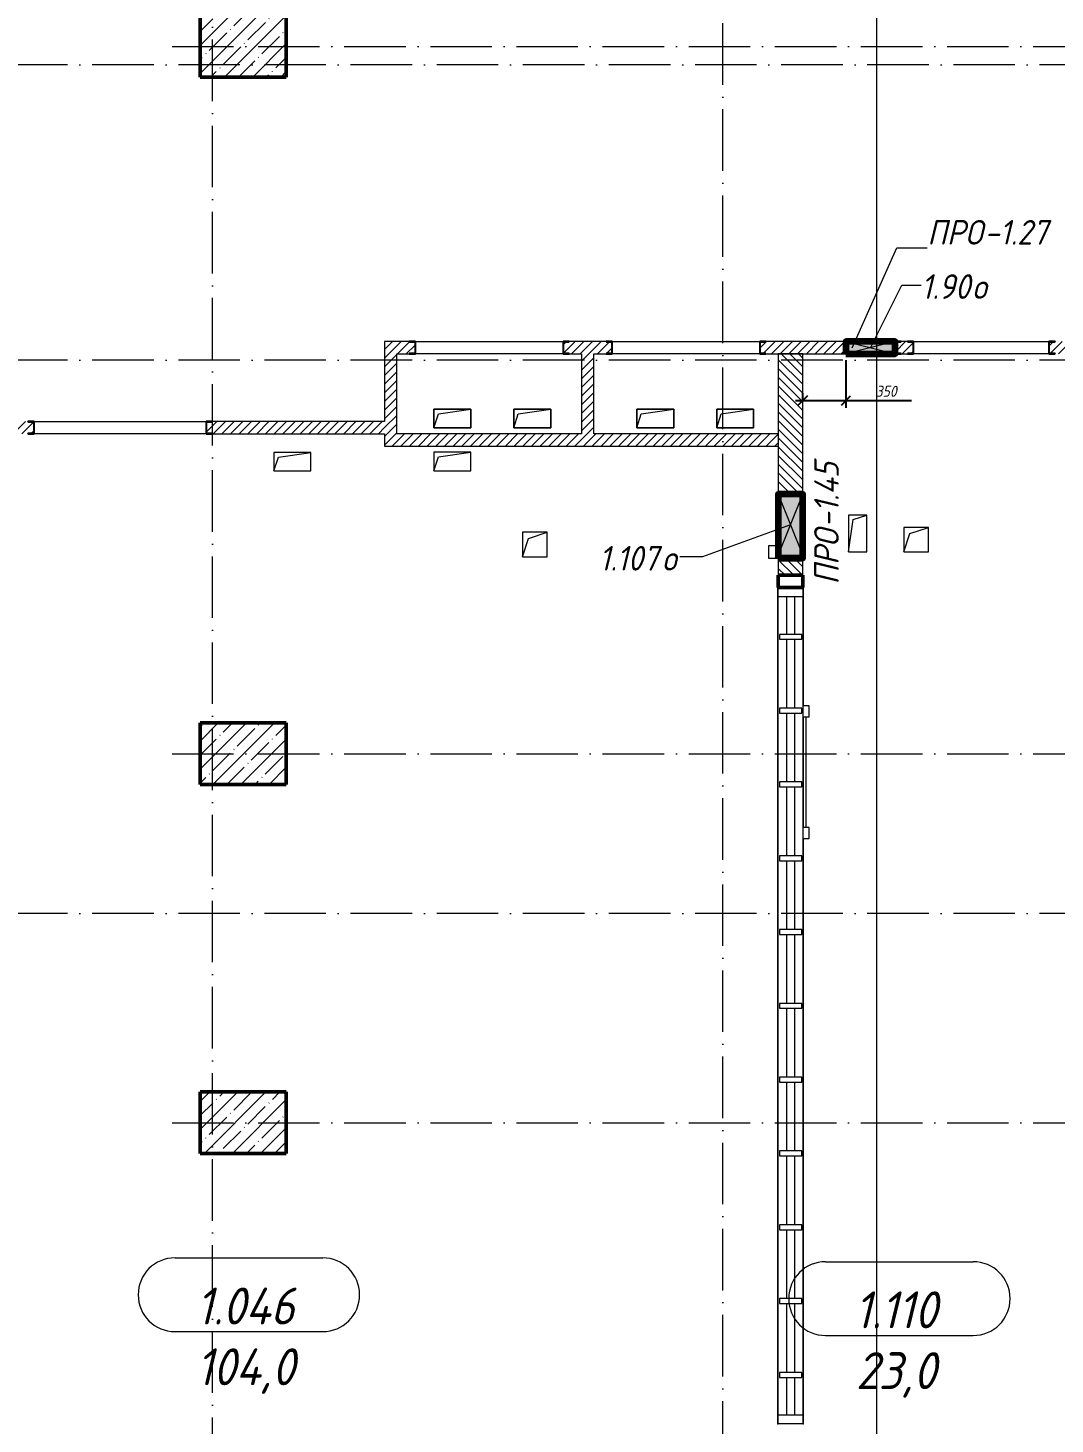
# Model space of a CAD drawing. Header units: millimetres. Extents: x -356862 to 418287, y 0 to 839748.
# Drawn here: x -84665 to -76315, y 517947 to 529297 of the extents above; entities that cross this region are included whole.
import ezdxf

# ---------------------------------------------------------------- set-up
doc = ezdxf.new("R2010")
doc.units = ezdxf.units.MM
doc.linetypes.add('50_200_ШТРИХ_1Т_ш5_п1_п1_', pattern=[700, 500, -100, 0, -100])
for name, color, linetype, lineweight in [('9.7) Заделка 956 шт', 6, 'Continuous', 158), ('A-____-____-DIMS', 7, 'Continuous', 9), ('A-DETL-GENF-OTLN', 7, 'Continuous', 9), ('A-DOOR-____-MCUT', 7, 'Continuous', 13), ('A-DOOR-____-OTLN', 7, 'Continuous', 9), ('A-FLOR-____-OTLN', 7, 'Continuous', 9), ('A-GENM-____-IDEN', 7, 'Continuous', 9), ('A-GENM-____-MCUT', 7, 'Continuous', 25), ('A-GENM-____-OTLN', 7, 'Continuous', 9), ('A-GENM-____-OTLN-1', 7, 'Continuous', 25), ('A-GLAZ-____-IDEN', 7, 'Continuous', 9), ('A-GLAZ-____-OTLN', 7, 'Continuous', 9), ('A-WALL-____-MCUT', 7, 'Continuous', 13), ('A-WALL-____-PATT-1', 7, 'Continuous', 9), ('A-WALL-FNSH-MCUT-1', 7, 'Continuous', 9), ('E-ELEC-EQPM-OTLN', 7, 'Continuous', 9), ('I-WALL-____-OTLN', 7, 'Continuous', 9), ('S-BEAM-____-OTLN', 7, 'Continuous', 9), ('S-COLS-____-MCUT', 7, 'Continuous', 50), ('S-COLS-____-OTLN', 7, 'Continuous', 9), ('S-GRID-____-OTLN-1', 7, '50_200_ШТРИХ_1Т_ш5_п1_п1_', 9)]:
    doc.layers.add(name, color=color, linetype=linetype, lineweight=lineweight)
doc.layers.add('A-AREA-IDEN-1', color=7, linetype='Continuous', lineweight=9, true_color=0x000000)
doc.layers.add('G-____-____-SYMB-1', color=9, linetype='Continuous', lineweight=9, true_color=0x808080)
doc.styles.add('ISOCPEUR_I', font='isocpeui.ttf', dxfattribs={"width": 0.9, "height": 2.5})
doc.styles.add('ISOCPEUR_I_11', font='isocpeui.ttf', dxfattribs={"width": 0.9, "height": 200})
doc.styles.add('ISOCPEUR_I_7', font='isocpeui.ttf', dxfattribs={"width": 0.9, "height": 90})
doc.dimstyles.new('ISO-1_8_0_9К_СРЕДНИЙ_Кладочные_1', dxfattribs={"dimscale": 304.8, "dimtxt": 89.638306, "dimasz": 0.246063, "dimexe": 0.19685, "dimexo": 0, "dimgap": 0, "dimtad": 1, "dimdec": 3, "dimrnd": 0.001, "dimdsep": 46, "dimtxsty": 'ISOCPEUR_I_7', "dimblk1": 'OBLIQUE', "dimblk2": 'OBLIQUE', "dimsah": 1, "dimcen": 0.09, "dimdle": 0.19685, "dimazin": 0, "dimtfac": 1, "dimtdec": 4, "dimtix": 1, "dimtmove": 0, "dimatfit": 3, "dimfxl": 1, "dimtvp": 1, "dimtolj": 1, "dimtzin": 0, "dimarcsym": 2})
pattern_1 = [(45, (-176515.067, 459015.94), (-35.35534, 35.35534), [])]

# ---------------------------------------------------------------- blocks, each defined once
blk = doc.blocks.new('BSC_Колонна _Прямоугольная - 500х700-V118-АР1_План отверстий 1 этажа в осях 1-64_Ю-ЯЯ')
at = {"layer": 'S-COLS-____-OTLN'}
h = blk.add_hatch(dxfattribs=at)
h.set_pattern_fill('FP_129', color=256, style=0, pattern_type=2)
h.set_pattern_definition([(315, (-64381.04, 93600), (114.04925, 114.04925), []), (315, (-64381.04, 93485.95), (114.04925, 114.04925), [201.613, -40.323, 3.353, -36.97])])
h.paths.add_polyline_path([(-250, 350), (-250, -350), (250, -350), (250, 350)], flags=0)
at = {"layer": 'S-COLS-____-MCUT'}
for p, q in [((250, 350), (-250, 350)), ((-250, 350), (-250, -350)), ((250, -350), (250, 350)), ((-250, -350), (250, -350))]:
    blk.add_line(p, q, dxfattribs=at)
blk = doc.blocks.new('BSC_Колонна _Прямоугольная - 500х700-V119-АР1_План отверстий 1 этажа в осях 1-64_Ю-ЯЯ')
at = {"layer": 'S-COLS-____-OTLN'}
h = blk.add_hatch(dxfattribs=at)
h.set_pattern_fill('FP_130', color=256, style=0, pattern_type=2)
h.set_pattern_definition([(315, (-70131.04, 93600), (114.04925, 114.04925), []), (315, (-70131.04, 93485.95), (114.04925, 114.04925), [201.613, -40.323, 3.353, -36.97])])
h.paths.add_polyline_path([(-250, -350), (250, -350), (250, 350), (-250, 350)], flags=0)
at = {"layer": 'S-COLS-____-MCUT'}
for p, q in [((250, 350), (-250, 350)), ((-250, 350), (-250, -350)), ((250, -350), (250, 350)), ((-250, -350), (250, -350))]:
    blk.add_line(p, q, dxfattribs=at)
blk = doc.blocks.new('BSC_Колонна _Прямоугольная - 500х700-V130-АР1_План отверстий 1 этажа в осях 1-64_Ю-ЯЯ')
at = {"layer": 'S-COLS-____-OTLN'}
h = blk.add_hatch(dxfattribs=at)
h.set_pattern_fill('FP_141', color=256, style=0, pattern_type=2)
h.set_pattern_definition([(315, (-61381.04, 93600), (114.04925, 114.04925), []), (315, (-61381.04, 93485.95), (114.04925, 114.04925), [201.613, -40.323, 3.353, -36.97])])
h.paths.add_polyline_path([(-250, 350), (-250, -350), (250, -350), (250, 350)], flags=0)
at = {"layer": 'S-COLS-____-MCUT'}
for p, q in [((250, 350), (-250, 350)), ((-250, 350), (-250, -350)), ((250, -350), (250, 350)), ((-250, -350), (250, -350))]:
    blk.add_line(p, q, dxfattribs=at)
blk = doc.blocks.new('154_Фахверк_СКБ_Швеллер - Тип_100_4010-27789772-АР1_План отверстий 1 этажа в осях 1-64_Ю-ЯЯ')
at = {"layer": 'A-GENM-____-MCUT'}
for p, q in [((175, 50), (125, 50)), ((125, 50), (125, -50)), ((128, 47), (175, 47)), ((128, -47), (128, 47)), ((175, 47), (175, 50)), ((125, -50), (175, -50)), ((175, -47), (128, -47)), ((175, -50), (175, -47))]:
    blk.add_line(p, q, dxfattribs=at)
blk = doc.blocks.new('DM_Штора_Противопожарная_Doormaster_EI-60 - ш_900 х в_2300 горячий цех-29093161-АР1_План отверстий 1 этажа в осях 1-64_Ю-ЯЯ')
at = {"layer": 'A-DOOR-____-MCUT'}
for p, q in [((-325, 150), (-415, 150)), ((-415, 150), (-415, 100)), ((-325, 100), (-325, 150)), ((-325, 125), (575, 125)), ((575, 150), (575, 100)), ((665, 150), (575, 150)), ((665, 100), (665, 150)), ((-415, 100), (-325, 100)), ((575, 100), (665, 100))]:
    blk.add_line(p, q, dxfattribs=at)
at = {"layer": 'E-ELEC-EQPM-OTLN'}
for p, q in [((-1715, -100), (-1715, -180)), ((-1615, -100), (-1635, -100)), ((-1615, -180), (-1615, -100)), ((-1715, -180), (-1615, -180))]:
    blk.add_line(p, q, dxfattribs=at)
blk = doc.blocks.new('ПР_Пластина - ПР_Пластина-27605713-АР1_План отверстий 1 этажа в осях 1-64_Ю-ЯЯ')
at = {"layer": 'S-BEAM-____-OTLN'}
for p, q in [((40, 180), (0, 180)), ((0, 180), (0, 0)), ((40, 0), (40, 180)), ((0, 0), (40, 0))]:
    blk.add_line(p, q, dxfattribs=at)
blk = doc.blocks.new('ПР_Уголок - ПР_Уголок-37035708-АР1_План отверстий 1 этажа в осях 1-64_Ю-ЯЯ')
at = {"layer": 'S-BEAM-____-OTLN'}
for p, q in [((0, 0), (0, -6)), ((0, 0), (6800, 0)), ((6800, -6), (6800, 0)), ((380, -75), (75, -75)), ((980, -75), (420, -75)), ((1580, -75), (1020, -75)), ((2180, -75), (1620, -75)), ((2780, -75), (2220, -75)), ((3380, -75), (2820, -75)), ((3980, -75), (3420, -75)), ((4580, -75), (4020, -75)), ((5180, -75), (4620, -75)), ((5780, -75), (5220, -75)), ((6380, -75), (5820, -75)), ((6725, -75), (6420, -75))]:
    blk.add_line(p, q, dxfattribs=at)
blk = doc.blocks.new('ПР_Уголок - ПР_Уголок-37035709-АР1_План отверстий 1 этажа в осях 1-64_Ю-ЯЯ')
at = {"layer": 'S-BEAM-____-OTLN'}
for p, q in [((0, 6), (0, 0)), ((75, 75), (380, 75)), ((420, 75), (980, 75)), ((1020, 75), (1580, 75)), ((1620, 75), (2180, 75)), ((2220, 75), (2780, 75)), ((2820, 75), (3380, 75)), ((3420, 75), (3980, 75)), ((4020, 75), (4580, 75)), ((4620, 75), (5180, 75)), ((5220, 75), (5780, 75)), ((5820, 75), (6380, 75)), ((6420, 75), (6725, 75)), ((6800, 0), (6800, 6)), ((960, 0), (0, 0)), ((1950, 0), (1050, 0)), ((6800, 0), (2040, 0))]:
    blk.add_line(p, q, dxfattribs=at)
blk = doc.blocks.new('ПР_Уголок - ПР_Уголок-37035710-АР1_План отверстий 1 этажа в осях 1-64_Ю-ЯЯ')
at = {"layer": 'S-BEAM-____-OTLN'}
for p, q in [((0, -6), (0, 0)), ((200, 0), (200, -6)), ((0, -75), (0, -6)), ((200, -6), (0, -6)), ((200, -75), (0, -75)), ((200, -6), (200, -75))]:
    blk.add_line(p, q, dxfattribs=at)
blk = doc.blocks.new('ПР_Уголок - ПР_Уголок-37035711-АР1_План отверстий 1 этажа в осях 1-64_Ю-ЯЯ')
at = {"layer": 'S-BEAM-____-OTLN'}
for p, q in [((0, 6), (0, 75)), ((0, 75), (200, 75)), ((0, 0), (0, 6)), ((0, 6), (200, 6)), ((200, 75), (200, 6)), ((200, 6), (200, 0))]:
    blk.add_line(p, q, dxfattribs=at)
blk = doc.blocks.new('AR_Отверстие прямоугольное _в плите_ - AR_Отверстие прямоугольное _в плите_-30229441-АР1_План отверстий 1 этажа в осях 1-64_Ю-ЯЯ')
at = {"layer": 'A-GENM-____-OTLN'}
for p, q in [((150, 75), (-150, 75)), ((-150, 75), (-150, -75)), ((-150, -75), (-113, 37)), ((-113, 37), (150, 75)), ((150, -75), (150, 75)), ((-150, -75), (150, -75))]:
    blk.add_line(p, q, dxfattribs=at)
blk = doc.blocks.new('AR_Отверстие прямоугольное _в плите_ - AR_Отверстие прямоугольное _в плите_-30459630-АР1_План отверстий 1 этажа в осях 1-64_Ю-ЯЯ')
at = {"layer": 'A-GENM-____-OTLN'}
for p, q in [((75, 150), (-75, 150)), ((-75, 150), (-75, -150)), ((-37, 113), (75, 150)), ((75, -150), (75, 150)), ((-75, -150), (-37, 113)), ((-75, -150), (75, -150))]:
    blk.add_line(p, q, dxfattribs=at)
blk = doc.blocks.new('AR_Отверстие прямоугольное _в плите_ - AR_Отверстие прямоугольное _в плите_-30459597-АР1_План отверстий 1 этажа в осях 1-64_Ю-ЯЯ')
at = {"layer": 'A-GENM-____-OTLN'}
for p, q in [((100, 100), (-100, 100)), ((-100, 100), (-100, -100)), ((-100, -100), (-50, 50)), ((-50, 50), (100, 100)), ((100, -100), (100, 100)), ((-100, -100), (100, -100))]:
    blk.add_line(p, q, dxfattribs=at)
blk = doc.blocks.new('AR_Отверстие прямоугольное _в плите_ - AR_Отверстие прямоугольное _в плите_-30459637-АР1_План отверстий 1 этажа в осях 1-64_Ю-ЯЯ')
at = {"layer": 'A-GENM-____-OTLN'}
for p, q in [((150, 75), (-150, 75)), ((-150, 75), (-150, -75)), ((-150, -75), (-113, 37)), ((-113, 37), (150, 75)), ((150, -75), (150, 75)), ((-150, -75), (150, -75))]:
    blk.add_line(p, q, dxfattribs=at)
blk = doc.blocks.new('BSC_Колонна _Прямоугольная1 - 200х100 _металл_-35572301-АР1_План отверстий 1 этажа в осях 1-64_Ю-ЯЯ')
at = {"layer": 'S-COLS-____-MCUT'}
for p, q in [((100, 50), (-100, 50)), ((-100, 50), (-100, -50)), ((100, -50), (100, 50)), ((-100, -50), (100, -50))]:
    blk.add_line(p, q, dxfattribs=at)
blk = doc.blocks.new('AR_Отверстие прямоугольное _в стене_ - AR_Отверстие прямоугольное _в стене__ОВ-36731709-АР1_План отверстий 1 этажа в осях 1-64_Ю-ЯЯ')
at = {"layer": 'A-GLAZ-____-OTLN'}
blk.add_hatch(color=256, dxfattribs=at).paths.add_polyline_path([(-250, -100), (250, -100), (250, 100), (-250, 100)], flags=0)
at = {"layer": 'A-DETL-GENF-OTLN'}
for p, q in [((-250, -100), (-250, 100)), ((-250, 100), (250, 100)), ((250, 100), (-250, -100)), ((-250, 100), (250, -100)), ((250, 100), (-250, 100)), ((-250, 100), (-250, -100)), ((250, 100), (250, -100)), ((250, -100), (250, 100)), ((250, -100), (-250, -100)), ((-250, -100), (250, -100))]:
    blk.add_line(p, q, dxfattribs=at)
blk = doc.blocks.new('AR_Отверстие прямоугольное _в стене_ - AR_Отверстие прямоугольное _в стене__ОВ-36730822-АР1_План отверстий 1 этажа в осях 1-64_Ю-ЯЯ')
at = {"layer": 'A-GLAZ-____-OTLN'}
blk.add_hatch(color=256, dxfattribs=at).paths.add_polyline_path([(200, -50), (200, 50), (-200, 50), (-200, -50)], flags=0)
at = {"layer": 'A-DETL-GENF-OTLN'}
for p, q in [((-200, -50), (-200, 50)), ((-200, 50), (200, 50)), ((200, 50), (-200, -50)), ((-200, 50), (200, -50)), ((200, 50), (-200, 50)), ((-200, 50), (-200, -50)), ((200, -50), (-200, -50)), ((-200, -50), (200, -50))]:
    blk.add_line(p, q, dxfattribs=at)
blk = doc.blocks.new('154_Фахверк_СКБ_Швеллер - Тип_100_4010_1-28088705-АР1_План отверстий 1 этажа в осях 1-64_Ю-ЯЯ')
at = {"layer": 'A-GENM-____-MCUT'}
for p, q in [((175, 50), (125, 50)), ((125, 50), (125, -50)), ((128, 47), (175, 47)), ((128, -47), (128, 47)), ((175, 47), (175, 50)), ((125, -50), (175, -50)), ((175, -47), (128, -47)), ((175, -50), (175, -47))]:
    blk.add_line(p, q, dxfattribs=at)
blk = doc.blocks.new('_Oblique')
at = {"color": 0, "linetype": 'ByBlock', "lineweight": -2}
blk.add_line((-0.5, -0.5), (0.5, 0.5), dxfattribs=at)
blk = doc.blocks.new('*D13648')
at = {"layer": 'A-____-____-DIMS', "color": 0, "lineweight": -2, "transparency": 16777216}
for p, q in [((-78015, 526597), (-78015, 526208)), ((-78365, 526259), (-78365, 526328)), ((-78425, 526268), (-78015, 526268)), ((-78015, 526268), (-77483, 526268))]:
    blk.add_line(p, q, dxfattribs=at)
at = {"layer": 'Defpoints', "color": 0, "transparency": 16777216}
for p in [(-78015, 526597), (-78365, 526259), (-78015, 526268)]:
    blk.add_point(p, dxfattribs=at)
at = {"layer": 'A-____-____-DIMS', "color": 0, "lineweight": -2, "transparency": 16777216, "xscale": 75, "yscale": 75, "zscale": 75, "rotation": 180}
blk.add_blockref('_Oblique', (-78365, 526268), dxfattribs=at)
at = {"layer": 'A-____-____-DIMS', "color": 0, "lineweight": -2, "transparency": 16777216, "xscale": 75, "yscale": 75, "zscale": 75}
blk.add_blockref('_Oblique', (-78015, 526268), dxfattribs=at)
at = {"layer": 'A-____-____-DIMS', "color": 0, "transparency": 16777216, "insert": (-77774, 526388), "char_height": 90, "width": 409.58, "attachment_point": 1, "line_spacing_factor": 1.149209, "style": 'ISOCPEUR_I_7'}
blk.add_mtext('\\A1;350', dxfattribs=at)
blk = doc.blocks.new('AAR_СКБ_Марка_помещения_1_5 ммп - Номер _ Площадь-27962135-АИ_План этажа_Стены_1')
at = {"layer": 'A-AREA-IDEN-1'}
for p, q in [((-2.987, 3), (3.013, 3)), ((-2.987, 0), (3.013, 0))]:
    blk.add_line(p, q, dxfattribs=at)
for centre, start, end in [((-2.987, 1.5), 90, 270), ((3.013, 1.5), 270, 90)]:
    blk.add_arc(centre, 1.5, start, end, dxfattribs=at)

msp = doc.modelspace()

# ---------------------------------------------------------------- hatches: boundary and pattern name
at = {"layer": 'A-WALL-____-PATT-1'}
h = msp.add_hatch(dxfattribs=at)
h.set_pattern_fill('FP_5', color=256, style=0, pattern_type=2)
h.set_pattern_definition(pattern_1)
h.paths.add_polyline_path([(-81665.0675, 525996.983), (-81665.0675, 526746.983), (-81765.0675, 526746.983), (-81765.0675, 525996.983)], flags=0)
h = msp.add_hatch(dxfattribs=at)
h.set_pattern_fill('FP_5', color=256, style=0, pattern_type=2)
h.set_pattern_definition(pattern_1)
h.paths.add_polyline_path([(-76315.0675, 526646.983), (-75515.0675, 526646.983), (-75515.0675, 526671.983), (-75521.0675, 526671.983), (-75521.0675, 526746.983), (-76315.0675, 526746.983), (-76315.0675, 526743.983), (-76362.0675, 526743.983), (-76362.0675, 526649.983), (-76315.0675, 526649.983)], flags=0)
h.paths.add_polyline_path([(-77515.0675, 526646.983), (-77515.0675, 526649.983), (-77468.0675, 526649.983), (-77468.0675, 526743.983), (-77515.0675, 526743.983), (-77515.0675, 526746.983), (-77565.0675, 526746.983), (-77565.0675, 526743.983), (-77612.0675, 526743.983), (-77612.0675, 526649.983), (-77565.0675, 526649.983), (-77565.0675, 526646.983), (-77550.4388, 526646.983)], flags=0)
h.paths.add_polyline_path([(-78015.0675, 526646.983), (-78015.0675, 526746.983), (-78665.0675, 526746.983), (-78665.0675, 526743.983), (-78712.0675, 526743.983), (-78712.0675, 526649.983), (-78665.0675, 526649.983), (-78665.0675, 526646.983)], flags=0)
h.paths.add_polyline_path([(-79965.0675, 526646.983), (-79965.0675, 526649.983), (-79918.0675, 526649.983), (-79918.0675, 526743.983), (-79965.0675, 526743.983), (-79965.0675, 526746.983), (-80265.0675, 526746.983), (-80265.0675, 526743.983), (-80312.0675, 526743.983), (-80312.0675, 526649.983), (-80265.0675, 526649.983), (-80265.0675, 526646.983), (-80065.0675, 526646.983)], flags=0)
h.paths.add_polyline_path([(-81565.0675, 526646.983), (-81565.0675, 526649.983), (-81518.0675, 526649.983), (-81518.0675, 526743.983), (-81565.0675, 526743.983), (-81565.0675, 526746.983), (-81665.0675, 526746.983), (-81665.0675, 526646.983)], flags=0)
h = msp.add_hatch(dxfattribs=at)
h.set_pattern_fill('FP_5', color=256, style=0, pattern_type=2)
h.set_pattern_definition(pattern_1)
h.paths.add_polyline_path([(-80065.0675, 525996.983), (-80065.0675, 526646.983), (-80165.0675, 526646.983), (-80165.0675, 525996.983)], flags=0)
h = msp.add_hatch(dxfattribs=at)
h.set_pattern_fill('FP_6', color=256, style=0, pattern_type=2)
h.set_pattern_definition([(135, (-176515.067, 459015.94), (-35.35534, -35.35534), [])])
h.paths.add_polyline_path([(-78565.0675, 524846.983), (-78365.0675, 524846.983), (-78365.0675, 525006.983), (-78565.0675, 525006.983), (-78565.0675, 524986.983)], flags=0)
h.paths.add_polyline_path([(-78365.0675, 525506.983), (-78365.0675, 526646.983), (-78565.0675, 526646.983), (-78565.0675, 525506.983)], flags=0)
h = msp.add_hatch(dxfattribs=at)
h.set_pattern_fill('FP_5', color=256, style=0, pattern_type=2)
h.set_pattern_definition(pattern_1)
h.paths.add_polyline_path([(-81765.0675, 525996.983), (-81765.0675, 526096.983), (-83165.0675, 526096.983), (-83165.0675, 526093.983), (-83212.0675, 526093.983), (-83212.0675, 525999.983), (-83165.0675, 525999.983), (-83165.0675, 525996.983), (-83115.0675, 525996.983)], flags=0)
h.paths.add_polyline_path([(-84665.0675, 525996.983), (-84665.0675, 525999.983), (-84618.0675, 525999.983), (-84618.0675, 526093.983), (-84665.0675, 526093.983), (-84665.0675, 526096.983), (-86315.0675, 526096.983), (-86315.0675, 525996.983), (-86065.0675, 525996.983)], flags=0)
h.paths.add_polyline_path([(-87265.0675, 525996.983), (-86915.0675, 525996.983), (-86915.0675, 526096.983), (-87265.0675, 526096.983)], flags=0)
h = msp.add_hatch(dxfattribs=at)
h.set_pattern_fill('FP_5', color=256, style=0, pattern_type=2)
h.set_pattern_definition(pattern_1)
h.paths.add_polyline_path([(-79317.9395, 525896.983), (-78565.0675, 525896.983), (-78565.0675, 525996.983), (-81765.0675, 525996.983), (-81765.0675, 525896.983), (-81085.4402, 525896.983)], flags=0)

# ---------------------------------------------------------------- linework, layer by layer
at = {"layer": '9.7) Заделка 956 шт'}
for points in [[(-78015.0675, 526646.983), (-77615.0675, 526646.983), (-77615.0675, 526746.983), (-78015.0675, 526746.983)], [(-78565.0675, 524986.983), (-78365.0675, 524986.983), (-78365.0675, 525506.983), (-78565.0675, 525506.983)]]:
    msp.add_lwpolyline(points, close=True, dxfattribs=at)
at = {"layer": 'A-FLOR-____-OTLN'}
for p, q in [((-81365.5477, 526196.6355), (-81065.5477, 526196.6355)), ((-81365.5477, 526046.6355), (-81365.5477, 526196.6355)), ((-81065.5477, 526196.6355), (-81065.5477, 526046.6355)), ((-80715.5477, 526196.6355), (-80415.5477, 526196.6355)), ((-80715.5477, 526046.6355), (-80715.5477, 526196.6355)), ((-80415.5477, 526196.6355), (-80415.5477, 526046.6355)), ((-79715.5477, 526196.6355), (-79415.5477, 526196.6355)), ((-79715.5477, 526046.6355), (-79715.5477, 526196.6355)), ((-79415.5477, 526196.6355), (-79415.5477, 526046.6355)), ((-79065.5477, 526196.6355), (-78765.5477, 526196.6355)), ((-79065.5477, 526046.6355), (-79065.5477, 526196.6355)), ((-78765.5477, 526196.6355), (-78765.5477, 526046.6355)), ((-81065.5477, 526046.6355), (-81365.5477, 526046.6355)), ((-80415.5477, 526046.6355), (-80715.5477, 526046.6355)), ((-79415.5477, 526046.6355), (-79715.5477, 526046.6355)), ((-78765.5477, 526046.6355), (-79065.5477, 526046.6355))]:
    msp.add_line(p, q, dxfattribs=at)
at = {"layer": 'A-GENM-____-IDEN'}
for p, q in [((-77965.0675, 526696.983), (-77602.7566, 527508.1299)), ((-77602.7566, 527508.1299), (-77353.6486, 527508.1299))]:
    msp.add_line(p, q, dxfattribs=at)
at = {"layer": 'A-GLAZ-____-IDEN'}
for p, q in [((-77815.0675, 526696.983), (-77561.1765, 527206.6299)), ((-77561.1765, 527206.6299), (-77404.4162, 527206.6299)), ((-78465.0675, 525256.983), (-79181.2639, 524997.9486)), ((-79181.2639, 524997.9486), (-79366.3431, 524997.9486))]:
    msp.add_line(p, q, dxfattribs=at)
at = {"layer": 'A-WALL-____-MCUT'}
for p, q in [((-78365.0675, 526646.983), (-78565.0675, 526646.983)), ((-78565.0675, 526646.983), (-78565.0675, 525506.983)), ((-78365.0675, 525506.983), (-78365.0675, 526646.983)), ((-78565.0675, 524986.983), (-78565.0675, 524846.983)), ((-78365.0675, 524846.983), (-78365.0675, 525006.983))]:
    msp.add_line(p, q, dxfattribs=at)
at = {"layer": 'A-WALL-FNSH-MCUT-1'}
for p, q in [((-81765.0675, 526746.983), (-81765.0675, 526096.983)), ((-81565.0675, 526746.983), (-81765.0675, 526746.983)), ((-81665.0675, 525996.983), (-81665.0675, 526646.983)), ((-81665.0675, 526646.983), (-81565.0675, 526646.983)), ((-79965.0675, 526746.983), (-80265.0675, 526746.983)), ((-80265.0675, 526646.983), (-80165.0675, 526646.983)), ((-80165.0675, 526646.983), (-80165.0675, 525996.983)), ((-80065.0675, 525996.983), (-80065.0675, 526646.983)), ((-80065.0675, 526646.983), (-79965.0675, 526646.983)), ((-78015.0675, 526746.983), (-78665.0675, 526746.983)), ((-78665.0675, 526646.983), (-78015.0675, 526646.983)), ((-77515.0675, 526746.983), (-77565.0675, 526746.983)), ((-77565.0675, 526646.983), (-77515.0675, 526646.983)), ((-81765.0675, 526096.983), (-83165.0675, 526096.983)), ((-83165.0675, 525996.983), (-81765.0675, 525996.983)), ((-81765.0675, 525996.983), (-81765.0675, 525896.983)), ((-80165.0675, 525996.983), (-81665.0675, 525996.983)), ((-78565.0675, 525996.983), (-80065.0675, 525996.983)), ((-81765.0675, 525896.983), (-78565.0675, 525896.983))]:
    msp.add_line(p, q, dxfattribs=at)
at = {"layer": 'G-____-____-SYMB-1'}
msp.add_line((-77766.8674, 545636.5018), (-77766.8674, 504422.2671), dxfattribs=at)
at = {"layer": 'I-WALL-____-OTLN'}
for p, q in [((-81515.0675, 526746.983), (-80315.0675, 526746.983)), ((-80315.0675, 526646.983), (-81515.0675, 526646.983)), ((-79915.0675, 526746.983), (-78715.0675, 526746.983)), ((-78715.0675, 526646.983), (-79915.0675, 526646.983)), ((-77465.0675, 526746.983), (-76365.0675, 526746.983)), ((-76365.0675, 526646.983), (-77465.0675, 526646.983)), ((-84615.0675, 526096.983), (-83215.0675, 526096.983)), ((-83215.0675, 525996.983), (-84615.0675, 525996.983)), ((-78565.0675, 518021.983), (-78565.0675, 524671.983)), ((-78365.0675, 524671.983), (-78365.0675, 523786.983)), ((-78365.0675, 523696.983), (-78365.0675, 522796.983)), ((-78365.0675, 522706.983), (-78365.0675, 518021.983))]:
    msp.add_line(p, q, dxfattribs=at)
at = {"layer": 'S-GRID-____-OTLN-1'}
for p, q in [((-83165.0675, 498597.5699), (-83165.0675, 549908.7924)), ((-79015.0675, 508532.6233), (-79015.0675, 549908.7924)), ((-83493.8031, 529146.983), (-72597.3624, 529146.983)), ((-72440.6609, 528996.983), (-127273.0498, 528996.983)), ((-72440.6609, 526596.983), (-181183.8377, 526596.983)), ((-83493.8031, 523396.983), (-72440.6609, 523396.983)), ((-72440.6609, 522096.983), (-181183.8377, 522096.983)), ((-83493.8031, 520396.983), (-72440.6609, 520396.983))]:
    msp.add_line(p, q, dxfattribs=at)

# ---------------------------------------------------------------- block references
at = {"layer": 'A-AREA-IDEN-1', "xscale": 199.9999999999999, "yscale": 199.9999999999999, "zscale": 199.9999999999999}
for p in [(-82871.5335, 518698.3264), (-77583.246, 518667.2112)]:
    msp.add_blockref('AAR_СКБ_Марка_помещения_1_5 ммп - Номер _ Площадь-27962135-АИ_План этажа_Стены_1', p, dxfattribs=at)
at = {"layer": 'A-DOOR-____-OTLN', "rotation": 269.9999999999998}
msp.add_blockref('DM_Штора_Противопожарная_Doormaster_EI-60 - ш_900 х в_2300 горячий цех-29093161-АР1_План отверстий 1 этажа в осях 1-64_Ю-ЯЯ', (-78465.0675, 523371.983), dxfattribs=at)
at = {"layer": 'A-GENM-____-OTLN'}
for name, p in [('AR_Отверстие прямоугольное _в плите_ - AR_Отверстие прямоугольное _в плите_-30229441-АР1_План отверстий 1 этажа в осях 1-64_Ю-ЯЯ', (-81215.5477, 526121.6355)), ('AR_Отверстие прямоугольное _в плите_ - AR_Отверстие прямоугольное _в плите_-30229441-АР1_План отверстий 1 этажа в осях 1-64_Ю-ЯЯ', (-80565.5477, 526121.6355)), ('AR_Отверстие прямоугольное _в плите_ - AR_Отверстие прямоугольное _в плите_-30229441-АР1_План отверстий 1 этажа в осях 1-64_Ю-ЯЯ', (-79565.5477, 526121.6355)), ('AR_Отверстие прямоугольное _в плите_ - AR_Отверстие прямоугольное _в плите_-30229441-АР1_План отверстий 1 этажа в осях 1-64_Ю-ЯЯ', (-78915.5477, 526121.6355)), ('AR_Отверстие прямоугольное _в плите_ - AR_Отверстие прямоугольное _в плите_-30459637-АР1_План отверстий 1 этажа в осях 1-64_Ю-ЯЯ', (-82515.0675, 525771.6355)), ('AR_Отверстие прямоугольное _в плите_ - AR_Отверстие прямоугольное _в плите_-30459637-АР1_План отверстий 1 этажа в осях 1-64_Ю-ЯЯ', (-81215.5477, 525771.983)), ('AR_Отверстие прямоугольное _в плите_ - AR_Отверстие прямоугольное _в плите_-30459630-АР1_План отверстий 1 этажа в осях 1-64_Ю-ЯЯ', (-77920.0675, 525186.6355)), ('AR_Отверстие прямоугольное _в плите_ - AR_Отверстие прямоугольное _в плите_-30459597-АР1_План отверстий 1 этажа в осях 1-64_Ю-ЯЯ', (-80545.0675, 525096.983)), ('AR_Отверстие прямоугольное _в плите_ - AR_Отверстие прямоугольное _в плите_-30459597-АР1_План отверстий 1 этажа в осях 1-64_Ю-ЯЯ', (-77445.0675, 525136.6355))]:
    msp.add_blockref(name, p, dxfattribs=at)
at = {"layer": 'A-GENM-____-OTLN-1', "rotation": 180}
for p in [(-81390.0675, 526696.983), (-79790.0675, 526696.983), (-77340.0675, 526696.983), (-84490.0675, 526046.983)]:
    msp.add_blockref('154_Фахверк_СКБ_Швеллер - Тип_100_4010-27789772-АР1_План отверстий 1 этажа в осях 1-64_Ю-ЯЯ', p, dxfattribs=at)
at = {"layer": 'A-GENM-____-OTLN-1'}
for name, p in [('154_Фахверк_СКБ_Швеллер - Тип_100_4010-27789772-АР1_План отверстий 1 этажа в осях 1-64_Ю-ЯЯ', (-80440.0675, 526696.983)), ('154_Фахверк_СКБ_Швеллер - Тип_100_4010-27789772-АР1_План отверстий 1 этажа в осях 1-64_Ю-ЯЯ', (-78840.0675, 526696.983)), ('154_Фахверк_СКБ_Швеллер - Тип_100_4010_1-28088705-АР1_План отверстий 1 этажа в осях 1-64_Ю-ЯЯ', (-77740.0675, 526696.983)), ('154_Фахверк_СКБ_Швеллер - Тип_100_4010-27789772-АР1_План отверстий 1 этажа в осях 1-64_Ю-ЯЯ', (-76490.0675, 526696.983)), ('154_Фахверк_СКБ_Швеллер - Тип_100_4010-27789772-АР1_План отверстий 1 этажа в осях 1-64_Ю-ЯЯ', (-83340.0675, 526046.983))]:
    msp.add_blockref(name, p, dxfattribs=at)
at = {"layer": 'A-GLAZ-____-OTLN'}
msp.add_blockref('AR_Отверстие прямоугольное _в стене_ - AR_Отверстие прямоугольное _в стене__ОВ-36730822-АР1_План отверстий 1 этажа в осях 1-64_Ю-ЯЯ', (-77815.0675, 526696.983), dxfattribs=at)
at = {"layer": 'A-GLAZ-____-OTLN', "rotation": 89.99999999999993}
msp.add_blockref('AR_Отверстие прямоугольное _в стене_ - AR_Отверстие прямоугольное _в стене__ОВ-36731709-АР1_План отверстий 1 этажа в осях 1-64_Ю-ЯЯ', (-78465.0675, 525256.983), dxfattribs=at)
at = {"layer": 'S-BEAM-____-OTLN', "extrusion": (0, 0, -1)}
for name, p, rotation in [('ПР_Уголок - ПР_Уголок-37035708-АР1_План отверстий 1 этажа в осях 1-64_Ю-ЯЯ', (78571.0675, 524746.983), 269.9999999999999), ('ПР_Уголок - ПР_Уголок-37035709-АР1_План отверстий 1 этажа в осях 1-64_Ю-ЯЯ', (78359.0675, 524746.983), 270.0000000000001)]:
    msp.add_blockref(name, p, dxfattribs=dict(at, rotation=rotation))
at = {"layer": 'S-BEAM-____-OTLN'}
for name, p in [('ПР_Уголок - ПР_Уголок-37035710-АР1_План отверстий 1 этажа в осях 1-64_Ю-ЯЯ', (-78565.0675, 524746.983)), ('ПР_Уголок - ПР_Уголок-37035711-АР1_План отверстий 1 этажа в осях 1-64_Ю-ЯЯ', (-78565.0675, 517946.983))]:
    msp.add_blockref(name, p, dxfattribs=at)
at = {"layer": 'S-BEAM-____-OTLN', "rotation": 269.9999999999999}
for p in [(-78555.0675, 524366.983), (-78555.0675, 523766.983), (-78555.0675, 523166.983), (-78555.0675, 522566.983), (-78555.0675, 521966.983), (-78555.0675, 521366.983), (-78555.0675, 520766.983), (-78555.0675, 520166.983), (-78555.0675, 519566.983), (-78555.0675, 518966.983), (-78555.0675, 518366.983)]:
    msp.add_blockref('ПР_Пластина - ПР_Пластина-27605713-АР1_План отверстий 1 этажа в осях 1-64_Ю-ЯЯ', p, dxfattribs=at)
at = {"layer": 'S-COLS-____-OTLN', "rotation": 89.9999999999999}
for name, p in [('BSC_Колонна _Прямоугольная - 500х700-V119-АР1_План отверстий 1 этажа в осях 1-64_Ю-ЯЯ', (-82915.0675, 529146.983)), ('BSC_Колонна _Прямоугольная - 500х700-V118-АР1_План отверстий 1 этажа в осях 1-64_Ю-ЯЯ', (-82915.0675, 523396.983)), ('BSC_Колонна _Прямоугольная - 500х700-V130-АР1_План отверстий 1 этажа в осях 1-64_Ю-ЯЯ', (-82915.0675, 520396.983))]:
    msp.add_blockref(name, p, dxfattribs=at)
at = {"layer": 'S-COLS-____-OTLN'}
msp.add_blockref('BSC_Колонна _Прямоугольная1 - 200х100 _металл_-35572301-АР1_План отверстий 1 этажа в осях 1-64_Ю-ЯЯ', (-78465.0675, 524796.983), dxfattribs=at)

# ---------------------------------------------------------------- texts
at = {"layer": 'A-AREA-IDEN-1', "char_height": 300, "attachment_point": 8, "line_spacing_factor": 1.139951, "style": 'ISOCPEUR_I'}
for s, insert, width in [('\\pxqc,t8.46667,16.93333,25.4,33.86667,42.33333,50.8,59.26667,67.73333,76.2,84.66667,93.13333,101.6,110.06667,118.53333,127,135.46667,143.93333,152.4,160.86667,169.33333,177.8,186.26667,194.73333,203.2,211.66667,220.13333,228.6,237.06667,245.53333,254,262.46667,270.93333;{1.046}', (-82896.9626, 518756.6563), 940), ('\\pxqc,t8.46667,16.93333,25.4,33.86667,42.33333,50.8,59.26667,67.73333,76.2,84.66667,93.13333,101.6,110.06667,118.53333,127,135.46667,143.93333,152.4,160.86667,169.33333,177.8,186.26667,194.73333,203.2,211.66667,220.13333,228.6,237.06667,245.53333,254,262.46667,270.93333;{1.110}', (-77608.6751, 518725.541), 794), ('\\pxqc,t8.46667,16.93333,25.4,33.86667,42.33333,50.8,59.26667,67.73333,76.2,84.66667,93.13333,101.6,110.06667,118.53333,127,135.46667,143.93333,152.4,160.86667,169.33333,177.8,186.26667,194.73333,203.2,211.66667,220.13333,228.6,237.06667,245.53333,254,262.46667,270.93333;{104,0}', (-82895.9626, 518192.7083), 952), ('\\pxqc,t8.46667,16.93333,25.4,33.86667,42.33333,50.8,59.26667,67.73333,76.2,84.66667,93.13333,101.6,110.06667,118.53333,127,135.46667,143.93333,152.4,160.86667,169.33333,177.8,186.26667,194.73333,203.2,211.66667,220.13333,228.6,237.06667,245.53333,254,262.46667,270.93333;{23,0}', (-77607.6751, 518161.5931), 754)]:
    msp.add_mtext(s, dxfattribs=dict(at, insert=insert, width=width))
at = {"layer": 'A-GENM-____-IDEN', "char_height": 200, "attachment_point": 1, "style": 'ISOCPEUR_I_11'}
for s, insert, width in [('ПРО', (-77353.6486, 527735.246), 562.784625), ('-1.27', (-76889.3048, 527735.246), 663.79725)]:
    msp.add_mtext(s, dxfattribs=dict(at, insert=insert, width=width))
at = {"layer": 'A-GENM-____-IDEN', "char_height": 200, "attachment_point": 1, "rotation": 90, "style": 'ISOCPEUR_I_11'}
for s, insert, width in [('-1.45', (-78273.1868, 525236.07), 692.658), ('ПРО', (-78273.1868, 524771.7263), 562.784625)]:
    msp.add_mtext(s, dxfattribs=dict(at, insert=insert, width=width))
at = {"layer": 'A-GLAZ-____-IDEN', "char_height": 200, "attachment_point": 1, "style": 'ISOCPEUR_I_11'}
for s, insert, width in [('1.90', (-77404.4162, 527294.2445), 505.063125), ('\\fISOCPEUR|b0|i1|c204|p34|;\\W.9;о', (-76987.6974, 527294.2445), 158.734125), ('1.107', (-80021.1963, 525085.5632), 620.506125), ('\\fISOCPEUR|b0|i1|c204|p34|;\\W.9;о', (-79509.2276, 525085.5632), 158.734125)]:
    msp.add_mtext(s, dxfattribs=dict(at, insert=insert, width=width))

# ---------------------------------------------------------------- dimensions: what is measured, and where the dimension line sits
at = {"layer": 'A-____-____-DIMS'}
dim = msp.add_linear_dim(base=(-78015.0675, 526267.992), p1=(-78365.0675, 526258.896), p2=(-78015.0675, 526596.983), dimstyle='ISO-1_8_0_9К_СРЕДНИЙ_Кладочные_1', override={"dimpost": '<>', "dimfxl": 486.623849}, dxfattribs=at)
dim.commit()
dim.dimension.update_dxf_attribs({"geometry": '*D13648', "text_midpoint": (-77569.4499, 526267.992), "dimtype": 160})

doc.saveas('drawing.dxf')
